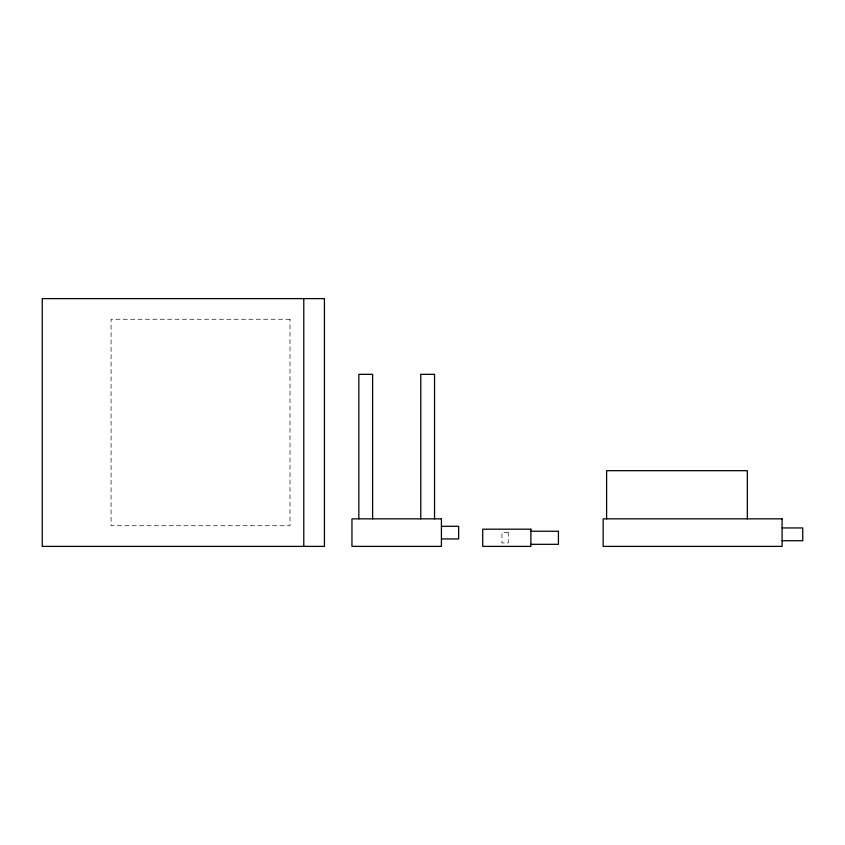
<?xml version="1.0" encoding="UTF-8"?>
<svg xmlns="http://www.w3.org/2000/svg" width="845" height="845" viewBox="0 0 845 845"><rect width="100%" height="100%" fill="white"/><g stroke="black" fill="none" stroke-linecap="round" stroke-linejoin="round"><path stroke-width="0.63" stroke-dasharray="4.22 3.17" d="M290.015 319.262L111.075 319.262L111.075 525.738L290.015 525.738L290.015 319.262M508.246 532.614L501.93 532.614L501.93 542.944L508.246 542.944L508.246 532.614"/><path stroke-width="1.27" d="M441.428 526.298L458.634 526.298L458.634 538.941L441.428 538.941M782.1 527.945L802.75 527.945L802.75 540.737L782.1 540.737M530.892 531.241L558.429 531.241L558.429 544.317L530.892 544.317M747.329 518.851L747.329 470.676L606.604 470.676L606.604 518.851M434.541 518.851L434.541 374.324L420.778 374.324L420.778 518.851M372.603 518.851L372.603 374.324L358.84 374.324L358.84 518.851M303.777 298.612L303.777 546.388M324.427 298.612L42.25 298.612L42.25 546.388L324.427 546.388L324.427 298.612M441.428 518.851L351.953 518.851L351.953 546.388L441.428 546.388L441.428 518.851M782.1 518.851L603.161 518.851L603.161 546.388L782.1 546.388L782.1 518.851M530.892 529.181L482.717 529.181L482.717 546.388L530.892 546.388L530.892 529.181"/></g></svg>
